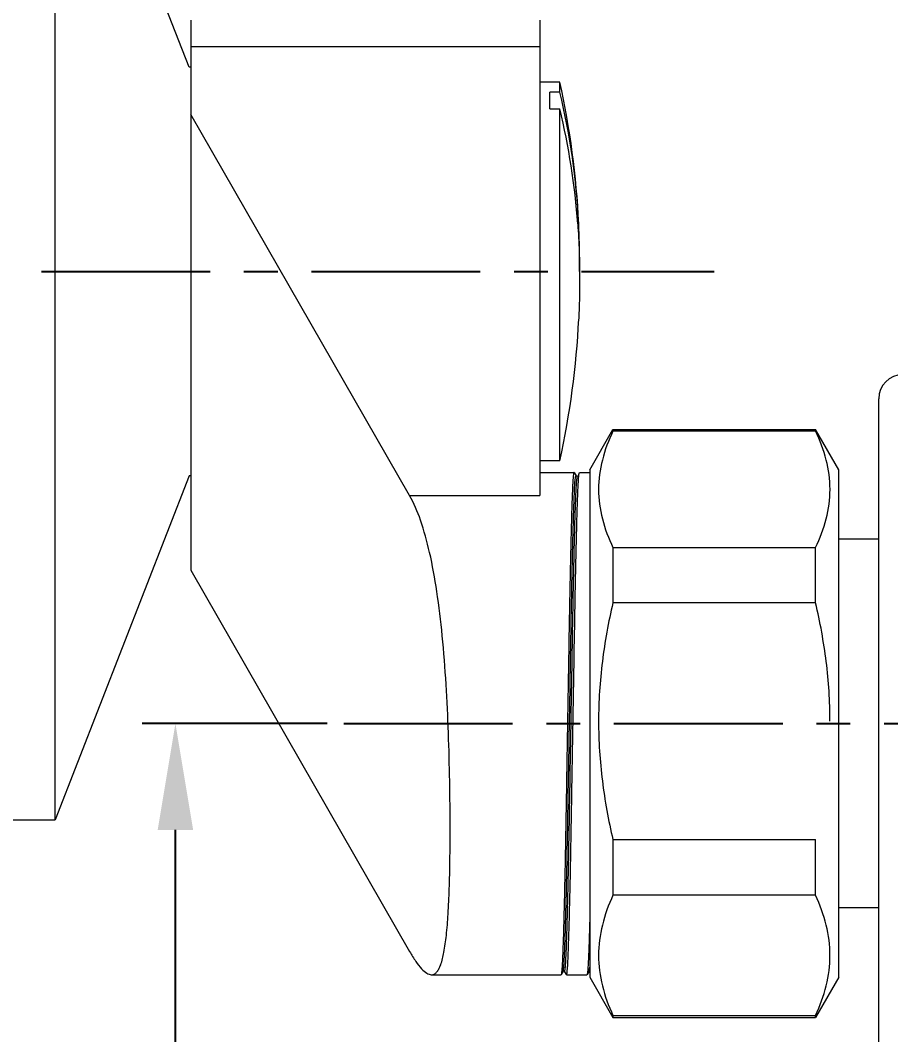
# Model space of a CAD drawing. Header units: millimetres. Extents: x 789 to 1209, y -1278 to -684.
# Drawn here: x 1042.8 to 1075.54, y -827.27 to -789.11 of the extents above; entities that cross this region are included whole.
import ezdxf

# ---------------------------------------------------------------- set-up
doc = ezdxf.new("R2010")
doc.units = ezdxf.units.MM
doc.header["$LTSCALE"] = 0.1
doc.linetypes.add('CENTERX2', pattern=[101.6, 63.5, -12.7, 12.7, -12.7])
doc.layers.get('0').update_dxf_attribs({"lineweight": 13})
doc.layers.add('CENTER', color=1, linetype='CENTERX2')
doc.layers.add('DIM', color=3, linetype='Continuous', lineweight=9)
doc.styles.get("Standard").update_dxf_attribs({"font": 'arial.ttf'})
doc.dimstyles.new('ISO-25', dxfattribs={"dimtxt": 2.5, "dimasz": 2.5, "dimexe": 1.25, "dimexo": 0.625, "dimtad": 1, "dimlfac": 1.333333, "dimtxsty": 'Standard', "dimcen": 2.5, "dimadec": 0, "dimazin": 0, "dimtfac": 1, "dimtmove": 0, "dimatfit": 3, "dimfxl": 0, "dimarcsym": 0})

# ---------------------------------------------------------------- blocks, each defined once
blk = doc.blocks.new('*D3')
at = {"layer": 'Defpoints', "color": 0}
for p in [(1048.635, -815.563), (1054.969, -815.563), (1054.969, -928.038)]:
    blk.add_point(p, dxfattribs=at)
at = {"layer": 'DIM', "color": 0, "linetype": 'ByBlock', "lineweight": -2}
for p, q in [((1054.344, -815.563), (1047.385, -815.563)), ((1048.635, -924.038), (1048.635, -819.563)), ((1054.344, -928.038), (1047.385, -928.038))]:
    blk.add_line(p, q, dxfattribs=at)
at = {"layer": 'DIM', "color": 0}
for points in [[(1047.969, -819.563), (1049.302, -819.563), (1048.635, -815.563)], [(1047.969, -924.038), (1049.302, -924.038), (1048.635, -928.038)]]:
    blk.add_solid(points, dxfattribs=at)
at = {"layer": 'DIM', "color": 0, "insert": (1045.968, -871.801), "char_height": 4, "attachment_point": 5, "rotation": 90}
blk.add_mtext('150', dxfattribs=at)

msp = doc.modelspace()

# ---------------------------------------------------------------- linework, layer by layer
at = {"color": 7, "linetype": 'Continuous'}
for p, q in [((1044.118, -819.179), (1044.118, -777.938)), ((1049.148, -790.873), (1044.118, -777.938)), ((1049.221, -789.106), (1049.221, -809.793)), ((1062.343, -789.106), (1062.343, -806.989)), ((1062.343, -790.11), (1049.221, -790.11)), ((1049.221, -790.873), (1049.148, -790.873)), ((1063.093, -791.428), (1062.343, -791.428)), ((1063.093, -791.808), (1063.093, -791.428)), ((1063.093, -791.808), (1062.718, -791.808)), ((1062.718, -792.438), (1062.718, -791.808)), ((1062.718, -792.438), (1063.093, -792.438)), ((1063.093, -805.675), (1063.093, -792.438)), ((1057.444, -806.989), (1049.221, -792.644)), ((1075.09, -940.26), (1075.09, -803.341)), ((1064.217, -806.019), (1065.093, -804.503)), ((1065.093, -804.503), (1072.715, -804.503)), ((1065.093, -804.503), (1065.093, -804.559)), ((1072.715, -804.559), (1065.093, -804.559)), ((1072.715, -804.559), (1072.715, -804.503)), ((1073.59, -806.019), (1072.715, -804.503)), ((1063.093, -805.675), (1062.343, -805.675)), ((1049.148, -806.244), (1044.118, -819.179)), ((1049.221, -806.244), (1049.148, -806.244)), ((1062.343, -806.115), (1063.626, -806.115)), ((1063.631, -806.119), (1063.626, -806.115)), ((1063.631, -806.119), (1063.706, -806.248)), ((1063.682, -806.31), (1063.701, -806.244)), ((1063.701, -806.244), (1063.76, -806.244)), ((1063.741, -806.31), (1063.756, -806.248)), ((1063.83, -806.119), (1063.835, -806.115)), ((1063.835, -806.115), (1064.217, -806.115)), ((1064.217, -806.019), (1064.217, -825.107)), ((1073.59, -825.107), (1073.59, -806.019)), ((1057.444, -806.989), (1062.343, -806.989)), ((1075.09, -808.627), (1073.59, -808.627)), ((1065.093, -808.945), (1072.715, -808.945)), ((1065.093, -808.945), (1065.093, -811.017)), ((1072.715, -811.017), (1072.715, -808.945)), ((1049.221, -809.793), (1057.444, -824.138)), ((1072.715, -811.017), (1065.093, -811.017)), ((1041.868, -819.179), (1044.118, -819.179)), ((1065.093, -819.929), (1072.715, -819.929)), ((1065.093, -819.929), (1065.093, -822.022)), ((1072.715, -822.022), (1072.715, -819.929)), ((1072.715, -822.022), (1065.093, -822.022)), ((1075.09, -822.499), (1073.59, -822.499)), ((1058.259, -825.011), (1063.139, -825.011)), ((1063.144, -825.007), (1063.139, -825.011)), ((1063.218, -824.878), (1063.144, -825.007)), ((1063.273, -824.882), (1063.213, -824.882)), ((1063.343, -825.007), (1063.268, -824.878)), ((1063.343, -825.007), (1063.347, -825.011)), ((1063.347, -825.011), (1064.114, -825.011)), ((1064.118, -825.007), (1064.114, -825.011)), ((1064.193, -824.878), (1064.118, -825.007)), ((1064.217, -824.882), (1064.188, -824.882)), ((1064.194, -824.877), (1064.217, -824.724)), ((1064.217, -825.107), (1065.093, -826.623)), ((1073.59, -825.107), (1072.715, -826.623)), ((1065.093, -826.547), (1065.093, -826.623)), ((1065.093, -826.547), (1072.715, -826.547)), ((1072.715, -826.623), (1072.715, -826.547)), ((1065.093, -826.623), (1072.715, -826.623))]:
    msp.add_line(p, q, dxfattribs=at)
for centre, radius, start, end in [((1031.807, -798.323), 32.037, 2.7986, 12.4275), ((1037.243, -798.054), 26.593, 2.7868, 13.5853), ((1037.219, -798.688), 26.618, 4.1441, 13.5806), ((1027.407, -798.239), 36.432, 359.5083, 0.0036), ((1031.807, -798.781), 32.037, 347.5725, 357.2014), ((1075.99, -803.341), 0.9, 90, 180)]:
    msp.add_arc(centre, radius, start, end, dxfattribs=at)
for points, knots in [([(1063.767, -796.764), (1063.792, -797.114), (1063.829, -797.815), (1063.839, -798.516), (1063.839, -798.867)], [0, 0, 0, 0, 0.500053, 1, 1, 1, 1]), ([(1065.093, -804.559), (1064.927, -804.908), (1064.655, -805.621), (1064.501, -806.752), (1064.655, -807.883), (1064.927, -808.596), (1065.093, -808.945)], [0, 0, 0, 0, 0.255123, 0.5, 0.744876, 1, 1, 1, 1]), ([(1072.715, -808.945), (1072.88, -808.596), (1073.153, -807.883), (1073.307, -806.752), (1073.153, -805.621), (1072.88, -804.908), (1072.715, -804.559)], [0, 0, 0, 0, 0.255123, 0.5, 0.744876, 1, 1, 1, 1]), ([(1063.219, -824.876), (1063.23, -824.854), (1063.236, -824.775), (1063.253, -824.625), (1063.264, -824.395), (1063.278, -824.093), (1063.291, -823.714), (1063.306, -823.262), (1063.321, -822.738), (1063.342, -821.917), (1063.366, -820.771), (1063.394, -819.276), (1063.421, -817.652), (1063.451, -815.942), (1063.48, -814.22), (1063.508, -812.556), (1063.535, -810.998), (1063.564, -809.591), (1063.593, -808.386), (1063.62, -807.439), (1063.647, -806.777), (1063.664, -806.432), (1063.682, -806.31)], [0, 0, 0, 0, 0.00402, 0.012329, 0.02471, 0.04097, 0.061368, 0.08582, 0.114134, 0.145979, 0.218505, 0.299271, 0.387334, 0.480983, 0.575371, 0.665581, 0.749739, 0.826969, 0.892938, 0.944361, 0.9801, 1, 1, 1, 1]), ([(1063.273, -824.882), (1063.277, -824.882), (1063.284, -824.863), (1063.29, -824.835), (1063.297, -824.78), (1063.304, -824.708), (1063.311, -824.614), (1063.321, -824.452), (1063.333, -824.202), (1063.347, -823.845), (1063.361, -823.411), (1063.376, -822.902), (1063.391, -822.325), (1063.406, -821.687), (1063.426, -820.741), (1063.45, -819.463), (1063.478, -817.831), (1063.507, -816.109), (1063.537, -814.364), (1063.566, -812.674), (1063.593, -811.089), (1063.622, -809.656), (1063.652, -808.428), (1063.678, -807.46), (1063.707, -806.785), (1063.724, -806.434), (1063.741, -806.31)], [0, 0, 0, 0, 0.000699, 0.002458, 0.005326, 0.00929, 0.01432, 0.020383, 0.035473, 0.05471, 0.078156, 0.105625, 0.136829, 0.171345, 0.208687, 0.28955, 0.377722, 0.47209, 0.567707, 0.659458, 0.744938, 0.823556, 0.890843, 0.943336, 0.979769, 1, 1, 1, 1]), ([(1063.626, -806.116), (1063.624, -806.116), (1063.619, -806.123), (1063.613, -806.147), (1063.604, -806.204), (1063.595, -806.297), (1063.585, -806.428), (1063.576, -806.593), (1063.567, -806.791), (1063.558, -807.021), (1063.545, -807.394), (1063.528, -807.943), (1063.509, -808.695), (1063.489, -809.559), (1063.469, -810.515), (1063.45, -811.54), (1063.425, -813.014), (1063.393, -814.938), (1063.354, -817.247), (1063.328, -818.787), (1063.315, -819.531)], [0, 0, 0, 0, 0.000514, 0.001636, 0.00594, 0.013, 0.022753, 0.035104, 0.049929, 0.067062, 0.086639, 0.133402, 0.189786, 0.254685, 0.326546, 0.403543, 0.483807, 0.65599, 0.833567, 1, 1, 1, 1]), ([(1063.524, -819.531), (1063.536, -818.798), (1063.562, -817.282), (1063.601, -815.004), (1063.638, -812.763), (1063.668, -810.984), (1063.695, -809.677), (1063.714, -808.811), (1063.734, -808.053), (1063.752, -807.415), (1063.768, -806.963), (1063.781, -806.665), (1063.79, -806.49), (1063.799, -806.347), (1063.808, -806.239), (1063.818, -806.168), (1063.824, -806.13), (1063.83, -806.12)], [0, 0, 0, 0, 0.164004, 0.339066, 0.509341, 0.665147, 0.736727, 0.801762, 0.858707, 0.906446, 0.944377, 0.959878, 0.973035, 0.983713, 0.99181, 0.997247, 1, 1, 1, 1]), ([(1058.968, -819.531), (1058.968, -818.327), (1058.926, -815.901), (1058.76, -812.917), (1058.493, -810.652), (1058.232, -809.195), (1057.904, -807.983), (1057.611, -807.28), (1057.444, -806.989)], [0, 0, 0, 0, 0.283946, 0.572246, 0.704195, 0.82156, 0.920811, 1, 1, 1, 1]), ([(1065.093, -811.017), (1064.923, -811.747), (1064.649, -813.224), (1064.551, -814.724), (1064.551, -815.473)], [0, 0, 0, 0, 0.500038, 1, 1, 1, 1]), ([(1073.256, -815.473), (1073.256, -814.724), (1073.158, -813.224), (1072.885, -811.747), (1072.715, -811.017)], [0, 0, 0, 0, 0.499962, 1, 1, 1, 1]), ([(1064.551, -815.473), (1064.551, -816.222), (1064.649, -817.722), (1064.923, -819.199), (1065.093, -819.929)], [0, 0, 0, 0, 0.499962, 1, 1, 1, 1]), ([(1058.266, -825.011), (1058.3, -825.011), (1058.374, -824.993), (1058.469, -824.914), (1058.55, -824.791), (1058.655, -824.544), (1058.753, -824.118), (1058.838, -823.48), (1058.9, -822.683), (1058.941, -821.741), (1058.964, -820.675), (1058.968, -819.924), (1058.968, -819.531)], [0, 0, 0, 0, 0.018167, 0.038476, 0.06373, 0.095391, 0.180071, 0.293935, 0.435695, 0.602855, 0.792251, 1, 1, 1, 1]), ([(1063.315, -819.531), (1063.309, -819.908), (1063.296, -820.637), (1063.274, -821.68), (1063.252, -822.612), (1063.231, -823.407), (1063.212, -823.973), (1063.198, -824.343), (1063.188, -824.558), (1063.178, -824.731), (1063.168, -824.863), (1063.157, -824.949), (1063.151, -824.995), (1063.144, -825.007)], [0, 0, 0, 0, 0.206551, 0.398914, 0.570855, 0.717149, 0.834061, 0.880813, 0.919888, 0.951687, 0.975851, 0.992022, 1, 1, 1, 1]), ([(1063.347, -825.011), (1063.35, -825.011), (1063.356, -825.001), (1063.36, -824.984), (1063.365, -824.952), (1063.373, -824.888), (1063.383, -824.779), (1063.393, -824.615), (1063.403, -824.407), (1063.413, -824.156), (1063.424, -823.86), (1063.44, -823.379), (1063.459, -822.677), (1063.482, -821.729), (1063.504, -820.664), (1063.517, -819.918), (1063.524, -819.531)], [0, 0, 0, 0, 0.00152, 0.005011, 0.010653, 0.01845, 0.040391, 0.070491, 0.108334, 0.154034, 0.208062, 0.270177, 0.417478, 0.592103, 0.788508, 1, 1, 1, 1]), ([(1065.093, -822.022), (1064.927, -822.383), (1064.654, -823.12), (1064.501, -824.284), (1064.654, -825.449), (1064.927, -826.185), (1065.093, -826.547)], [0, 0, 0, 0, 0.254739, 0.5, 0.745261, 1, 1, 1, 1]), ([(1072.715, -826.547), (1072.88, -826.185), (1073.153, -825.449), (1073.306, -824.284), (1073.153, -823.12), (1072.88, -822.383), (1072.715, -822.022)], [0, 0, 0, 0, 0.254739, 0.5, 0.745261, 1, 1, 1, 1]), ([(1064.217, -822.973), (1064.21, -823.255), (1064.198, -823.65), (1064.181, -824.14), (1064.169, -824.423), (1064.157, -824.649), (1064.147, -824.821), (1064.133, -824.933), (1064.128, -824.991), (1064.118, -825.007)], [0, 0, 0, 0, 0.415441, 0.582161, 0.720716, 0.832076, 0.916857, 0.973128, 1, 1, 1, 1]), ([(1057.444, -824.138), (1057.517, -824.266), (1057.656, -824.492), (1057.87, -824.771), (1058.062, -824.952), (1058.205, -825.011), (1058.266, -825.011)], [0, 0, 0, 0, 0.36014, 0.64345, 0.851917, 1, 1, 1, 1]), ([(1063.218, -824.878), (1063.218, -824.878), (1063.219, -824.877), (1063.219, -824.876), (1063.219, -824.876)], [0, 0, 0, 0, 0.479293, 1, 1, 1, 1]), ([(1064.193, -824.878), (1064.193, -824.878), (1064.193, -824.877), (1064.194, -824.877), (1064.194, -824.877)], [0, 0, 0, 0, 0.484128, 1, 1, 1, 1])]:
    msp.add_open_spline(points, degree=3, knots=knots, dxfattribs=at)
for points in [[(1063.839, -798.237), (1063.839, -797.745), (1063.829, -797.253), (1063.805, -796.762)], [(1063.839, -798.867), (1063.839, -799.359), (1063.829, -799.851), (1063.805, -800.342)]]:
    msp.add_open_spline(points, degree=3, dxfattribs=at)
at = {"layer": 'CENTER'}
for p, q in [((1023.274, -798.559), (1068.9, -798.559)), ((1054.969, -815.563), (1106.53, -815.563))]:
    msp.add_line(p, q, dxfattribs=at)

# ---------------------------------------------------------------- dimensions: what is measured, and where the dimension line sits
at = {"layer": 'DIM'}
dim = msp.add_linear_dim(base=(1048.635, -815.563), p1=(1054.969, -928.038), p2=(1054.969, -815.563), angle=90, dimstyle='ISO-25', override={"dimtxt": 4, "dimasz": 4, "dimdec": 1, "dimlfac": 1.333333, "dimtdec": 1, "dimfxl": 1.25, "dimarcsym": 1}, dxfattribs=at)
dim.commit()
dim.dimension.update_dxf_attribs({"geometry": '*D3', "text_midpoint": (1045.968, -871.801)})

doc.saveas('drawing.dxf')
